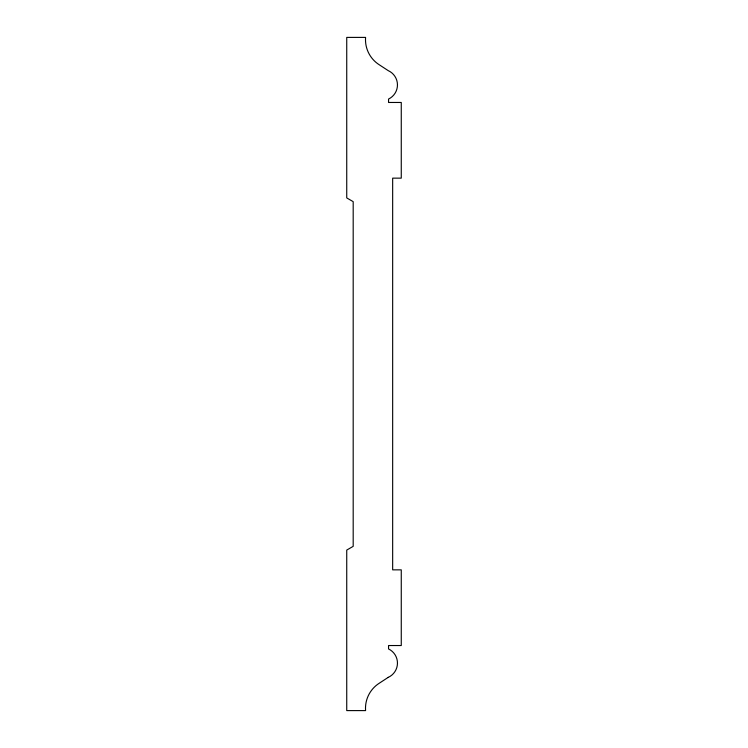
<?xml version="1.0" encoding="UTF-8"?>
<svg xmlns="http://www.w3.org/2000/svg" width="748" height="748" viewBox="0 0 748 748"><rect width="100%" height="100%" fill="white"/><g stroke="black" fill="none" stroke-linecap="round" stroke-linejoin="round"><path stroke-width="1.12" d="M388.203 677.379L379.292 683.205A29.705 29.705 0 0 0 365.585 710.6L346.735 710.6L346.735 550.079L353.187 546.349L353.187 201.651L346.735 197.921L346.735 37.4L365.585 37.4A29.705 29.705 0 0 0 379.292 64.796L388.203 70.621A15.661 15.661 0 0 1 388.549 99.045L388.549 102.467L401.265 102.467L401.265 178.146L392.663 178.146L392.663 569.854L401.265 569.854L401.265 645.533L388.549 645.533L388.549 648.955A15.661 15.661 0 0 1 388.203 677.379"/></g></svg>
